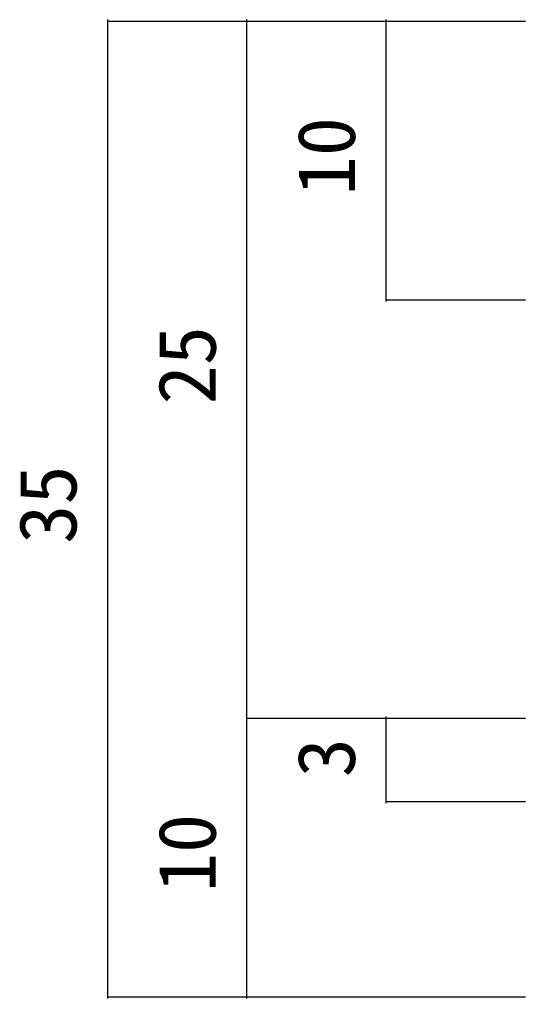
# Model space of a CAD drawing. Units: millimetres on the paper. Extents: x -210 to 210, y -149 to 149.
# Drawn here: x -172.04 to -153.88, y -90.76 to -55.64 of the extents above; entities that cross this region are included whole.
import ezdxf
from ezdxf.enums import TextEntityAlignment as Align

# ---------------------------------------------------------------- set-up
doc = ezdxf.new("R2010")
doc.units = ezdxf.units.MM
doc.layers.add('2-0', color=5, linetype='Continuous')
doc.layers.add('2-1', color=5, linetype='Continuous')
doc.styles.add('ＭＳ ゴシック', font='')
doc.styles.get('ＭＳ ゴシック').set_extended_font_data('MS Gothic')

msp = doc.modelspace()

# ---------------------------------------------------------------- linework, layer by layer
at = {"layer": '2-0'}
for p, q in [((-168.877, -55.76), (-168.877, -55.64)), ((-163.877, -55.76), (-163.877, -55.64)), ((-163.877, -55.76), (-163.877, -55.64)), ((-158.877, -55.76), (-158.877, -55.64)), ((-158.877, -55.76), (-158.877, -55.64)), ((-158.877, -55.76), (-158.877, -55.64)), ((-158.877, -65.76), (-158.877, -65.64)), ((-163.877, -80.76), (-163.877, -80.64)), ((-158.877, -80.76), (-158.877, -80.64)), ((-158.877, -80.76), (-158.877, -80.64)), ((-158.877, -83.76), (-158.877, -83.64)), ((-168.877, -90.76), (-168.877, -90.64)), ((-163.877, -90.76), (-163.877, -90.64))]:
    msp.add_line(p, q, dxfattribs=at)
at = {"layer": '2-1'}
for p, q in [((-168.877, -90.7), (-168.877, -55.7)), ((-168.877, -55.7), (-163.877, -55.7)), ((-163.877, -55.7), (-158.877, -55.7)), ((-163.877, -55.7), (-158.877, -55.7)), ((-163.877, -55.7), (-158.877, -55.7)), ((-163.877, -80.7), (-163.877, -55.7)), ((-158.877, -55.7), (-153.877, -55.7)), ((-158.877, -55.7), (-153.877, -55.7)), ((-158.877, -65.7), (-158.877, -55.7)), ((-158.877, -55.7), (-153.877, -55.7)), ((-158.877, -65.7), (-153.877, -65.7)), ((-163.877, -80.7), (-158.877, -80.7)), ((-163.877, -90.7), (-163.877, -80.7)), ((-158.877, -80.7), (-153.877, -80.7)), ((-158.877, -80.7), (-153.877, -80.7)), ((-158.877, -83.7), (-158.877, -80.7)), ((-158.877, -83.7), (-153.877, -83.7)), ((-168.877, -90.7), (-163.877, -90.7)), ((-163.877, -90.7), (-158.877, -90.7)), ((-158.877, -90.7), (-153.877, -90.7)), ((-158.877, -90.7), (-153.877, -90.7))]:
    msp.add_line(p, q, dxfattribs=at)

# ---------------------------------------------------------------- texts
at = {"layer": '2-1', "color": 7, "style": 'ＭＳ ゴシック'}
for s, p in [('10', (-159.377, -61.95)), ('25', (-164.377, -69.45)), ('35', (-169.377, -74.45)), ('3', (-159.377, -82.825)), ('10', (-164.377, -86.95))]:
    msp.add_text(s, height=2.069, rotation=90, dxfattribs=at).set_placement(p, align=Align.BOTTOM_LEFT)

doc.saveas('drawing.dxf')
